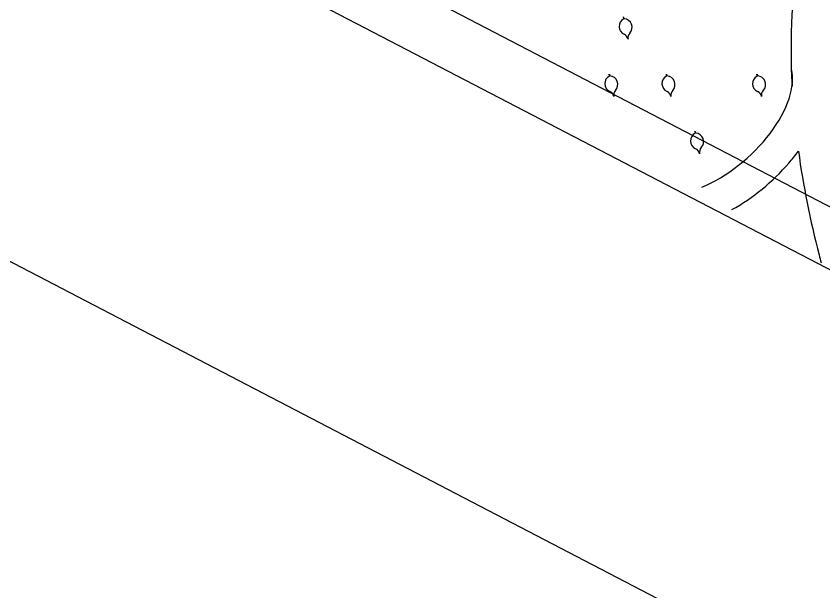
# Model space of a CAD drawing. Extents: x 3907.4 to 3911.57, y -3054.42 to -3053.7.
# Drawn here: x 3907.71505 to 3907.72949, y -3054.06823 to -3054.05795 of the extents above; entities that cross this region are included whole.
import ezdxf

# ---------------------------------------------------------------- set-up
doc = ezdxf.new("R2010")
doc.units = 0
doc.header["$LTSCALE"] = 2
doc.header["$MEASUREMENT"] = 0
for name, color, linetype in [('ARAZİ', 7, 'CONTINUOUS'), ('AĞAÇ', 9, 'CONTINUOUS'), ('OLÇÜ', 6, 'CONTINUOUS')]:
    doc.layers.add(name, color=color, linetype=linetype)

msp = doc.modelspace()

# ---------------------------------------------------------------- linework, layer by layer
at = {"layer": 'ARAZİ', "color": 7}
msp.add_line((3907.739140695352, -3054.067443851288), (3907.510184273352, -3053.948353011288), dxfattribs=at)
at = {"layer": 'ARAZİ'}
msp.add_line((3907.664889091847, -3054.027694965346), (3907.73865391409, -3054.06606346607), dxfattribs=at)
at = {"layer": 'AĞAÇ'}
for p, q in [((3907.725913245442, -3054.057995488104), (3907.725908925048, -3054.057961446256)), ((3907.725921508364, -3054.057993856309), (3907.725917798113, -3054.057964621986)), ((3907.725657612349, -3054.059017277498), (3907.725653291955, -3054.05898323565)), ((3907.725665875271, -3054.059015645703), (3907.72566216502, -3054.05898641138)), ((3907.726680145353, -3054.059017277498), (3907.726675824959, -3054.05898323565)), ((3907.726688408274, -3054.059015645703), (3907.726684698024, -3054.05898641138)), ((3907.728299156416, -3054.059017277498), (3907.728294836022, -3054.05898323565)), ((3907.728307419337, -3054.059015645703), (3907.728303709087, -3054.05898641138)), ((3907.727191412171, -3054.060039066705), (3907.727187091777, -3054.060005024857)), ((3907.727199675092, -3054.06003743491), (3907.727195964841, -3054.060008200587))]:
    msp.add_line(p, q, dxfattribs=at)
for centre, radius, start, end in [((3907.725983338027, -3054.058132660596), 0.000154043055683673, 117.0661848723325, 245.5617558112027), ((3907.725908822857, -3054.058147376148), 0.000154043055683673, 316.7807498823022, 85.276320846058), ((3907.725868391843, -3054.058385609122), 0.0001237978734287271, 11.1712527772592, 65.56175581120272), ((3907.726111296266, -3054.058337639389), 0.0001237978734287271, 136.7807498823022, 191.1712527772592), ((3907.725727704933, -3054.05915444999), 0.000154043055683673, 117.0661848723325, 245.5617558112027), ((3907.725653189765, -3054.059169165542), 0.000154043055683673, 316.7807498823022, 85.276320846058), ((3907.726750237937, -3054.05915444999), 0.000154043055683673, 117.0661848723325, 245.5617558112027), ((3907.726675722769, -3054.059169165542), 0.000154043055683673, 316.7807498823022, 85.276320846058), ((3907.728369249, -3054.05915444999), 0.000154043055683673, 117.0661848723325, 245.5617558112027), ((3907.728294733831, -3054.059169165542), 0.000154043055683673, 316.7807498823022, 85.276320846058), ((3907.72561275875, -3054.059407398515), 0.0001237978734287271, 11.1712527772592, 65.56175581120272), ((3907.725855663172, -3054.059359428783), 0.0001237978734287271, 136.7807498823022, 191.1712527772592), ((3907.726635291753, -3054.059407398515), 0.0001237978734287271, 11.1712527772592, 65.56175581120272), ((3907.726878196176, -3054.059359428783), 0.0001237978734287271, 136.7807498823022, 191.1712527772592), ((3907.728254302816, -3054.059407398515), 0.0001237978734287271, 11.1712527772592, 65.56175581120272), ((3907.728497207239, -3054.059359428783), 0.0001237978734287271, 136.7807498823022, 191.1712527772592), ((3907.727261504755, -3054.060176239197), 0.000154043055683673, 117.0661848723325, 245.5617558112027), ((3907.727186989586, -3054.060190954749), 0.000154043055683673, 316.7807498823022, 85.276320846058), ((3907.727146558571, -3054.060429187723), 0.0001237978734287271, 11.1712527772592, 65.56175581120272), ((3907.727389462994, -3054.06038121799), 0.0001237978734287271, 136.7807498823022, 191.1712527772592)]:
    msp.add_arc(centre, radius, start, end, dxfattribs=at)
msp.add_ellipse((3907.7275380922, -3054.059820081711), major_axis=(-0.00126202234529061, -0.001132054660503307), ratio=0.5203548479803549, start_param=0.9684066431663507, end_param=2.881806056987123, dxfattribs=at)
for points, knots in [([(3907.729485897783, -3054.055317450594), (3907.729288043749, -3054.055753262839), (3907.729149183155, -3054.056231360858), (3907.728915061022, -3054.057495377479), (3907.728874369983, -3054.058327230675), (3907.728922147911, -3054.059196375634)], [3.62962294954671, 3.62962294954671, 3.62962294954671, 3.62962294954671, 3.876196662386867, 3.876196662386867, 4.240014202152313, 4.240014202152313, 4.240014202152313, 4.240014202152313]), ([(3907.72784555432, -3054.061404219006), (3907.728223692624, -3054.061197408768), (3907.728576229802, -3054.060905962814), (3907.728923146994, -3054.060503535908), (3907.728980836391, -3054.060432376435), (3907.72903543216, -3054.060359769426)], [7.431635050835639, 7.431635050835639, 7.431635050835639, 7.431635050835639, 8.096778702270841, 8.096778702270841, 8.23589292409414, 8.23589292409414, 8.23589292409414, 8.23589292409414]), ([(3907.729035432161, -3054.060359769426), (3907.729120127784, -3054.060972881171), (3907.72924429062, -3054.06159503049), (3907.729416516627, -3054.06225899635), (3907.729428662637, -3054.062305018695), (3907.729441006253, -3054.062351000759)], [4.399818448080933, 4.399818448080933, 4.399818448080933, 4.399818448080933, 4.649337054092281, 4.649337054092281, 4.667934980148347, 4.667934980148347, 4.667934980148347, 4.667934980148347])]:
    msp.add_open_spline(points, degree=3, knots=knots, dxfattribs=at)
at = {"layer": 'OLÇÜ', "color": 6}
msp.add_line((3907.68000019041, -3054.04415157302), (3907.736082811923, -3054.073322742132), dxfattribs=at)

doc.saveas('drawing.dxf')
